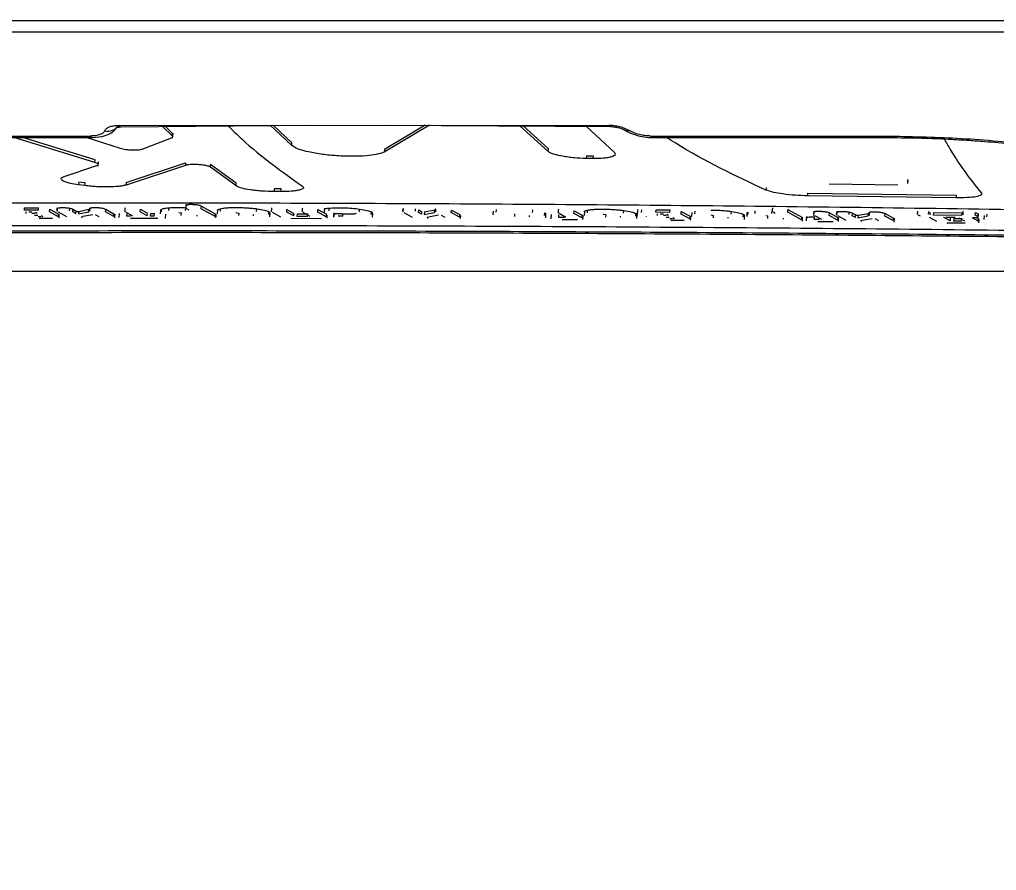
# Model space of a CAD drawing. Header units: millimetres. Extents: x -8045 to 6871, y -5915 to 5473.
# Drawn here: x -3858.7 to -3786.1, y -1812.7 to -1749.5 of the extents above; entities that cross this region are included whole.
import ezdxf

# ---------------------------------------------------------------- set-up
doc = ezdxf.new("R2010")
doc.units = ezdxf.units.MM
for name, color, linetype in [('DIKOM_ОБЪЕКТ', 7, 'Continuous'), ('DIKOM_РАЗМЕР_ЗОНА', 7, 'Continuous'), ('DIKOM_РАЗМЕР_ОБЪЕКТА', 7, 'Continuous')]:
    doc.layers.add(name, color=color, linetype=linetype)
doc.styles.add('style1', font='arial.ttf', dxfattribs={"width": 0.8})
doc.dimstyles.new('1-50', dxfattribs={"dimtxt": 300, "dimasz": 200, "dimexe": 100, "dimexo": 0, "dimgap": 100, "dimtad": 1, "dimtxsty": 'style1', "dimcen": 200, "dimclrd": 7, "dimclre": 7, "dimclrt": 7, "dimadec": 1, "dimazin": 2, "dimtfac": 1, "dimtmove": 0, "dimatfit": 2, "dimfxl": 0, "dimlwd": 25, "dimlwe": 18, "dimarcsym": 0})

# ---------------------------------------------------------------- blocks, each defined once
blk = doc.blocks.new('*D9')
at = {"layer": 'Defpoints', "color": 0, "linetype": 'Continuous', "transparency": 16777216}
for p in [(5663.543, -234.645), (-5019.6, -1388.727), (5663.543, -4701.469)]:
    blk.add_point(p, dxfattribs=at)
at = {"layer": 'DIKOM_РАЗМЕР_ОБЪЕКТА', "color": 7, "linetype": 'Continuous', "lineweight": 18, "transparency": 16777216}
for p, q in [((5663.543, -234.645), (5663.543, -4801.469)), ((-5019.6, -1388.727), (-5019.6, -4801.469))]:
    blk.add_line(p, q, dxfattribs=at)
at = {"layer": 'DIKOM_РАЗМЕР_ОБЪЕКТА', "color": 7, "linetype": 'Continuous', "lineweight": 25, "transparency": 16777216}
blk.add_line((-4819.6, -4701.469), (5463.543, -4701.469), dxfattribs=at)
at = {"layer": 'DIKOM_РАЗМЕР_ОБЪЕКТА', "color": 7, "linetype": 'Continuous', "transparency": 16777216}
for points in [[(-4819.6, -4668.136), (-4819.6, -4734.803), (-5019.6, -4701.469)], [(5463.543, -4668.136), (5463.543, -4734.803), (5663.543, -4701.469)]]:
    blk.add_solid(points, dxfattribs=at)
at = {"layer": 'DIKOM_РАЗМЕР_ОБЪЕКТА', "color": 7, "linetype": 'Continuous', "lineweight": 15, "transparency": 16777216, "insert": (-74.375, -4448.297), "char_height": 300, "attachment_point": 5, "style": 'style1'}
blk.add_mtext('10700', dxfattribs=at)
blk = doc.blocks.new('*D10')
at = {"layer": 'Defpoints', "color": 0, "linetype": 'Continuous', "transparency": 16777216}
for p in [(-1653.813, 3474.95), (-5616.456, -3083.398), (491.015, -3083.398)]:
    blk.add_point(p, dxfattribs=at)
at = {"layer": 'DIKOM_РАЗМЕР_ОБЪЕКТА', "color": 7, "linetype": 'Continuous', "lineweight": 18, "transparency": 16777216}
for p, q in [((-1653.813, 3474.95), (-5716.456, 3474.95)), ((491.015, -3083.398), (-5716.456, -3083.398))]:
    blk.add_line(p, q, dxfattribs=at)
at = {"layer": 'DIKOM_РАЗМЕР_ОБЪЕКТА', "color": 7, "linetype": 'Continuous', "lineweight": 25, "transparency": 16777216}
blk.add_line((-5616.456, 3274.95), (-5616.456, -2883.398), dxfattribs=at)
at = {"layer": 'DIKOM_РАЗМЕР_ОБЪЕКТА', "color": 7, "linetype": 'Continuous', "transparency": 16777216}
for points in [[(-5649.79, 3274.95), (-5583.123, 3274.95), (-5616.456, 3474.95)], [(-5649.79, -2883.398), (-5583.123, -2883.398), (-5616.456, -3083.398)]]:
    blk.add_solid(points, dxfattribs=at)
at = {"layer": 'DIKOM_РАЗМЕР_ОБЪЕКТА', "color": 7, "linetype": 'Continuous', "lineweight": 15, "transparency": 16777216, "insert": (-5869.628, -1326.858), "char_height": 300, "attachment_point": 5, "rotation": 90, "style": 'style1'}
blk.add_mtext('6550', dxfattribs=at)
blk = doc.blocks.new('*D11')
at = {"layer": 'Defpoints', "color": 0, "transparency": 16777216}
for p in [(6870.851, -184.645), (-7019.6, -1388.727), (-7019.6, -5814.648)]:
    blk.add_point(p, dxfattribs=at)
at = {"layer": 'DIKOM_РАЗМЕР_ЗОНА', "color": 7, "lineweight": 18, "transparency": 16777216}
for p, q in [((6870.851, -184.645), (6870.851, -5914.648)), ((-7019.6, -1388.727), (-7019.6, -5914.648))]:
    blk.add_line(p, q, dxfattribs=at)
at = {"layer": 'DIKOM_РАЗМЕР_ЗОНА', "color": 7, "lineweight": 25, "transparency": 16777216}
blk.add_line((6670.851, -5814.648), (-6819.6, -5814.648), dxfattribs=at)
at = {"layer": 'DIKOM_РАЗМЕР_ЗОНА', "color": 7, "transparency": 16777216}
for points in [[(-6819.6, -5781.314), (-6819.6, -5847.981), (-7019.6, -5814.648)], [(6670.851, -5781.314), (6670.851, -5847.981), (6870.851, -5814.648)]]:
    blk.add_solid(points, dxfattribs=at)
at = {"layer": 'DIKOM_РАЗМЕР_ЗОНА', "color": 7, "transparency": 16777216, "insert": (-74.375, -5561.374), "char_height": 300, "attachment_point": 5, "style": 'style1'}
blk.add_mtext('13900', dxfattribs=at)
blk = doc.blocks.new('*D12')
at = {"layer": 'Defpoints', "color": 0, "transparency": 16777216}
for p in [(-2189.606, 5472.652), (-7595.212, -5084.969), (-495.584, -5084.969)]:
    blk.add_point(p, dxfattribs=at)
at = {"layer": 'DIKOM_РАЗМЕР_ЗОНА', "color": 7, "lineweight": 18, "transparency": 16777216}
for p, q in [((-2189.606, 5472.652), (-7695.212, 5472.652)), ((-495.584, -5084.969), (-7695.212, -5084.969))]:
    blk.add_line(p, q, dxfattribs=at)
at = {"layer": 'DIKOM_РАЗМЕР_ЗОНА', "color": 7, "lineweight": 25, "transparency": 16777216}
blk.add_line((-7595.212, 5272.652), (-7595.212, -4884.969), dxfattribs=at)
at = {"layer": 'DIKOM_РАЗМЕР_ЗОНА', "color": 7, "transparency": 16777216}
for points in [[(-7628.545, 5272.652), (-7561.879, 5272.652), (-7595.212, 5472.652)], [(-7628.545, -4884.969), (-7561.879, -4884.969), (-7595.212, -5084.969)]]:
    blk.add_solid(points, dxfattribs=at)
at = {"layer": 'DIKOM_РАЗМЕР_ЗОНА', "color": 7, "transparency": 16777216, "insert": (-7848.384, -1452.593), "char_height": 300, "attachment_point": 5, "rotation": 90, "style": 'style1'}
blk.add_mtext('10550', dxfattribs=at)

msp = doc.modelspace()

# ---------------------------------------------------------------- linework, layer by layer
at = {"layer": 'DIKOM_ОБЪЕКТ', "color": 7, "linetype": 'Continuous', "lineweight": 15}
for p, q in [((-4024.735, -1749.521), (-3747.063, -1749.521)), ((-3851.362, -1757.317), (-3814.907, -1757.29)), ((-3851.153, -1757.426), (-3837.197, -1757.307)), ((-3838.478, -1758.819), (-3840.08, -1757.309)), ((-3838.465, -1758.625), (-3839.861, -1757.309)), ((-3828.243, -1757.3), (-3831.607, -1759.296)), ((-3828.556, -1757.3), (-3831.593, -1759.103)), ((-3831.551, -1757.303), (-3814.695, -1757.4)), ((-3847.358, -1758.103), (-3848.08, -1757.4)), ((-3847.344, -1757.909), (-3847.869, -1757.398)), ((-3847.358, -1758.103), (-3847.344, -1757.909)), ((-3847.321, -1757.972), (-3847.344, -1757.909)), ((-3847.331, -1758.275), (-3847.303, -1757.886)), ((-3819.408, -1759.262), (-3821.512, -1757.361)), ((-3819.394, -1759.069), (-3821.282, -1757.362)), ((-3816.572, -1757.389), (-3814.479, -1759.322)), ((-3874.212, -1758.223), (-3853.289, -1758.223)), ((-3853.11, -1760.07), (-3859.141, -1758.223)), ((-3853.097, -1759.876), (-3858.496, -1758.223)), ((-3853.705, -1758.223), (-3851.242, -1759.02)), ((-3853.295, -1758.223), (-3853.289, -1758.223)), ((-3849.588, -1759.072), (-3847.424, -1758.251)), ((-3838.478, -1758.819), (-3838.465, -1758.625)), ((-3811.816, -1758.109), (-3794.284, -1758.109)), ((-3811.634, -1758.223), (-3811.493, -1758.223)), ((-3811.493, -1758.223), (-3794.447, -1758.223)), ((-3794.447, -1758.223), (-3794.089, -1758.223)), ((-3831.593, -1759.103), (-3831.607, -1759.296)), ((-3819.408, -1759.262), (-3819.394, -1759.069)), ((-3814.479, -1759.322), (-3814.435, -1759.454)), ((-3853.11, -1760.07), (-3853.097, -1759.876)), ((-3852.878, -1760.354), (-3852.854, -1760.021)), ((-3850.776, -1761.555), (-3846.374, -1760.095)), ((-3846.374, -1760.095), (-3846.388, -1760.288)), ((-3844.526, -1760.425), (-3844.512, -1760.231)), ((-3842.601, -1761.622), (-3844.512, -1760.231)), ((-3816.578, -1759.58), (-3816.592, -1759.774)), ((-3816.092, -1759.78), (-3816.592, -1759.774)), ((-3816.578, -1759.58), (-3816.078, -1759.586)), ((-3816.078, -1759.586), (-3816.092, -1759.78)), ((-3855.395, -1761.12), (-3852.968, -1760.292)), ((-3846.388, -1760.288), (-3850.79, -1761.749)), ((-3842.614, -1761.815), (-3844.526, -1760.425)), ((-3854.312, -1761.534), (-3854.326, -1761.728)), ((-3853.845, -1761.596), (-3854.312, -1761.534)), ((-3853.859, -1761.79), (-3853.845, -1761.596)), ((-3850.776, -1761.555), (-3850.79, -1761.749)), ((-3842.614, -1761.815), (-3842.601, -1761.622)), ((-3793.428, -1761.756), (-3798.524, -1761.679)), ((-3792.69, -1761.418), (-3792.704, -1761.612)), ((-3792.694, -1761.639), (-3792.672, -1761.335)), ((-3853.859, -1761.79), (-3854.326, -1761.728)), ((-3839.778, -1762.039), (-3839.792, -1762.233)), ((-3839.291, -1762.235), (-3839.792, -1762.233)), ((-3839.277, -1762.041), (-3839.778, -1762.039)), ((-3839.291, -1762.235), (-3839.277, -1762.041)), ((-3803.214, -1761.927), (-3803.228, -1762.121)), ((-3800.134, -1762.352), (-3800.147, -1762.546)), ((-3800.134, -1762.352), (-3789.088, -1762.506)), ((-3789.101, -1762.7), (-3800.147, -1762.546)), ((-3789.088, -1762.506), (-3789.101, -1762.7)), ((-3858.35, -1763.627), (-3858.336, -1763.433)), ((-3857.31, -1763.625), (-3858.35, -1763.627)), ((-3858.336, -1763.433), (-3857.296, -1763.431)), ((-3858.236, -1763.746), (-3858.245, -1763.864)), ((-3858.029, -1763.741), (-3857.787, -1763.74)), ((-3857.555, -1763.873), (-3857.797, -1763.873)), ((-3857.528, -1763.772), (-3857.408, -1763.841)), ((-3857.31, -1763.625), (-3857.296, -1763.431)), ((-3856.483, -1763.738), (-3856.469, -1763.544)), ((-3855.822, -1764.109), (-3856.483, -1763.738)), ((-3856.469, -1763.544), (-3855.808, -1763.915)), ((-3855.906, -1763.447), (-3855.924, -1763.705)), ((-3855.917, -1763.661), (-3855.903, -1763.467)), ((-3855.846, -1763.749), (-3855.231, -1764.095)), ((-3854.992, -1763.66), (-3854.978, -1763.466)), ((-3854.757, -1763.748), (-3854.743, -1763.554)), ((-3854.517, -1763.885), (-3854.757, -1763.748)), ((-3854.743, -1763.554), (-3854.503, -1763.691)), ((-3854.517, -1763.885), (-3854.503, -1763.691)), ((-3854.316, -1763.703), (-3854.33, -1763.897)), ((-3854.33, -1763.897), (-3853.567, -1763.747)), ((-3854.316, -1763.703), (-3853.553, -1763.552)), ((-3853.567, -1763.747), (-3853.553, -1763.552)), ((-3853.49, -1763.462), (-3853.506, -1763.686)), ((-3853.497, -1763.658), (-3853.484, -1763.464)), ((-3853.497, -1763.658), (-3853.493, -1763.698)), ((-3853.479, -1763.504), (-3853.484, -1763.464)), ((-3852.322, -1763.746), (-3852.308, -1763.551)), ((-3851.708, -1764.091), (-3852.322, -1763.746)), ((-3852.308, -1763.551), (-3851.694, -1763.897)), ((-3851.304, -1763.853), (-3851.327, -1764.163)), ((-3850.832, -1763.745), (-3850.314, -1764.037)), ((-3850.732, -1764.068), (-3850.719, -1763.873)), ((-3849.744, -1763.744), (-3849.73, -1763.55)), ((-3849.226, -1764.036), (-3849.744, -1763.744)), ((-3849.73, -1763.55), (-3849.212, -1763.842)), ((-3849.226, -1764.036), (-3849.212, -1763.842)), ((-3848.967, -1764.067), (-3848.954, -1763.873)), ((-3848.954, -1763.873), (-3848.684, -1763.873)), ((-3848.698, -1764.067), (-3848.684, -1763.873)), ((-3848.236, -1763.63), (-3848.253, -1763.879)), ((-3848.221, -1763.631), (-3848.175, -1763.558)), ((-3848.175, -1763.558), (-3848.189, -1763.752)), ((-3847.626, -1763.631), (-3847.612, -1763.437)), ((-3846.862, -1763.781), (-3846.677, -1763.82)), ((-3846.691, -1764.014), (-3846.677, -1763.82)), ((-3846.373, -1763.629), (-3846.359, -1763.435)), ((-3846.292, -1763.504), (-3846.128, -1763.6)), ((-3845.2, -1763.507), (-3845.186, -1763.313)), ((-3844.174, -1764.092), (-3845.2, -1763.507)), ((-3845.186, -1763.313), (-3844.16, -1763.898)), ((-3844.007, -1763.622), (-3844.027, -1763.9)), ((-3843.796, -1763.507), (-3843.81, -1763.702)), ((-3842.631, -1763.785), (-3842.421, -1763.83)), ((-3842.421, -1763.83), (-3842.435, -1764.024)), ((-3841.086, -1763.707), (-3841.072, -1763.513)), ((-3840.188, -1763.927), (-3840.174, -1763.732)), ((-3840.174, -1763.732), (-3840.1, -1763.839)), ((-3840.106, -1764.117), (-3840.086, -1763.843)), ((-3839.935, -1763.754), (-3839.307, -1764.106)), ((-3838.847, -1763.756), (-3838.834, -1763.561)), ((-3838.329, -1764.047), (-3838.847, -1763.756)), ((-3838.834, -1763.561), (-3838.316, -1763.853)), ((-3838.329, -1764.047), (-3838.316, -1763.853)), ((-3837.644, -1763.758), (-3837.126, -1764.05)), ((-3836.542, -1763.762), (-3836.528, -1763.567)), ((-3835.914, -1764.114), (-3836.542, -1763.762)), ((-3836.528, -1763.567), (-3835.9, -1763.919)), ((-3836.038, -1763.475), (-3836.06, -1763.774)), ((-3835.717, -1763.462), (-3835.731, -1763.657)), ((-3835.361, -1763.826), (-3835.383, -1764.13)), ((-3834.671, -1764.073), (-3834.657, -1763.879)), ((-3833.445, -1763.728), (-3833.431, -1763.533)), ((-3832.569, -1763.947), (-3832.555, -1763.752)), ((-3832.482, -1764.142), (-3832.463, -1763.865)), ((-3830.202, -1763.48), (-3830.221, -1763.739)), ((-3830.214, -1763.696), (-3830.2, -1763.501)), ((-3830.142, -1763.783), (-3829.527, -1764.127)), ((-3829.289, -1763.7), (-3829.275, -1763.506)), ((-3829.054, -1763.788), (-3829.04, -1763.594)), ((-3828.814, -1763.924), (-3829.054, -1763.788)), ((-3829.04, -1763.594), (-3828.8, -1763.73)), ((-3828.814, -1763.924), (-3828.8, -1763.73)), ((-3828.613, -1763.743), (-3828.627, -1763.937)), ((-3828.627, -1763.937), (-3827.864, -1763.793)), ((-3828.613, -1763.743), (-3827.85, -1763.599)), ((-3827.864, -1763.793), (-3827.85, -1763.599)), ((-3827.788, -1763.51), (-3827.804, -1763.735)), ((-3827.795, -1763.707), (-3827.781, -1763.512)), ((-3827.795, -1763.707), (-3827.791, -1763.746)), ((-3827.777, -1763.552), (-3827.781, -1763.512)), ((-3826.62, -1763.799), (-3826.606, -1763.605)), ((-3826.005, -1764.142), (-3826.62, -1763.799)), ((-3826.606, -1763.605), (-3825.991, -1763.948)), ((-3823.504, -1763.688), (-3823.524, -1763.97)), ((-3823.293, -1763.577), (-3823.307, -1763.771)), ((-3820.583, -1763.788), (-3820.57, -1763.594)), ((-3819.686, -1764.008), (-3819.672, -1763.814)), ((-3819.672, -1763.814), (-3819.597, -1763.919)), ((-3818.612, -1763.844), (-3818.094, -1764.133)), ((-3817.511, -1763.852), (-3817.497, -1763.658)), ((-3816.896, -1764.193), (-3817.511, -1763.852)), ((-3817.497, -1763.658), (-3816.882, -1763.998)), ((-3816.728, -1763.73), (-3816.748, -1764.013)), ((-3816.517, -1763.62), (-3816.531, -1763.814)), ((-3813.808, -1763.835), (-3813.794, -1763.641)), ((-3812.91, -1764.054), (-3812.896, -1763.86)), ((-3812.896, -1763.86), (-3812.821, -1763.965)), ((-3812.768, -1763.57), (-3812.795, -1763.955)), ((-3812.481, -1763.796), (-3812.467, -1763.601)), ((-3811.406, -1763.774), (-3811.392, -1763.58)), ((-3810.367, -1763.783), (-3811.406, -1763.774)), ((-3811.392, -1763.58), (-3810.353, -1763.589)), ((-3810.367, -1763.783), (-3810.353, -1763.589)), ((-3809.54, -1763.901), (-3809.526, -1763.706)), ((-3809.526, -1763.706), (-3808.864, -1764.07)), ((-3808.735, -1763.791), (-3808.756, -1764.075)), ((-3808.525, -1763.682), (-3808.539, -1763.877)), ((-3805.816, -1763.902), (-3805.802, -1763.708)), ((-3804.643, -1763.838), (-3804.661, -1764.091)), ((-3804.628, -1763.839), (-3804.583, -1763.769)), ((-3804.583, -1763.769), (-3804.597, -1763.963)), ((-3804.034, -1763.853), (-3804.02, -1763.659)), ((-3802.782, -1763.863), (-3802.768, -1763.668)), ((-3802.702, -1763.744), (-3802.537, -1763.837)), ((-3801.611, -1763.757), (-3801.597, -1763.563)), ((-3800.583, -1764.325), (-3801.611, -1763.757)), ((-3801.597, -1763.563), (-3800.569, -1764.13)), ((-3798.519, -1764.017), (-3798.506, -1763.823)), ((-3798.506, -1763.823), (-3797.89, -1764.157)), ((-3797.965, -1763.721), (-3797.983, -1763.983)), ((-3797.976, -1763.939), (-3797.962, -1763.745)), ((-3797.052, -1763.95), (-3797.038, -1763.755)), ((-3796.817, -1764.036), (-3796.803, -1763.841)), ((-3796.803, -1763.841), (-3796.562, -1763.973)), ((-3796.376, -1763.987), (-3795.614, -1763.854)), ((-3795.628, -1764.049), (-3795.614, -1763.854)), ((-3795.551, -1763.768), (-3795.567, -1763.995)), ((-3795.559, -1763.966), (-3795.545, -1763.772)), ((-3795.54, -1763.809), (-3795.545, -1763.772)), ((-3794.384, -1764.063), (-3794.37, -1763.868)), ((-3794.37, -1763.868), (-3793.755, -1764.2)), ((-3791.966, -1763.696), (-3791.982, -1763.917)), ((-3791.149, -1763.906), (-3791.134, -1763.711)), ((-3791.033, -1763.96), (-3791.019, -1763.765)), ((-3790.776, -1763.993), (-3790.762, -1763.798)), ((-3790.762, -1763.798), (-3788.649, -1763.825)), ((-3788.663, -1764.019), (-3788.649, -1763.825)), ((-3788.586, -1763.701), (-3788.604, -1763.955)), ((-3787.675, -1763.981), (-3787.661, -1763.786)), ((-3787.661, -1763.786), (-3787.466, -1763.894)), ((-3857.6, -1763.983), (-3857.358, -1763.983)), ((-3857.126, -1764.112), (-3857.327, -1764.112)), ((-3857.247, -1764.219), (-3856.254, -1764.218)), ((-3857.1, -1764.014), (-3856.979, -1764.08)), ((-3855.822, -1764.109), (-3855.808, -1763.915)), ((-3855.808, -1763.915), (-3855.761, -1763.962)), ((-3854.085, -1764.121), (-3854.082, -1764.092)), ((-3854.067, -1764.176), (-3854.085, -1764.121)), ((-3854.067, -1764.176), (-3854.06, -1764.084)), ((-3854.058, -1764.185), (-3854.05, -1764.081)), ((-3854.016, -1764.071), (-3853.275, -1763.928)), ((-3853.085, -1763.939), (-3852.809, -1764.092)), ((-3851.708, -1764.091), (-3851.694, -1763.897)), ((-3851.639, -1764.195), (-3851.622, -1763.968)), ((-3850.46, -1764.068), (-3850.732, -1764.068)), ((-3850.474, -1764.212), (-3848.435, -1764.211)), ((-3848.698, -1764.067), (-3848.967, -1764.067)), ((-3847.86, -1764.232), (-3847.838, -1763.922)), ((-3845.514, -1764.056), (-3845.509, -1763.987)), ((-3844.174, -1764.092), (-3844.16, -1763.898)), ((-3844.16, -1763.898), (-3844.108, -1763.955)), ((-3841.32, -1764.026), (-3841.314, -1763.94)), ((-3838.551, -1764.221), (-3836.26, -1764.226)), ((-3838.071, -1764.079), (-3838.057, -1763.884)), ((-3837.272, -1764.08), (-3838.071, -1764.079)), ((-3838.057, -1763.884), (-3837.258, -1763.886)), ((-3835.914, -1764.114), (-3835.9, -1763.919)), ((-3835.852, -1764.211), (-3835.836, -1763.987)), ((-3835.323, -1764.079), (-3835.31, -1763.885)), ((-3834.671, -1764.073), (-3835.033, -1764.059)), ((-3828.381, -1764.16), (-3828.379, -1764.131)), ((-3828.363, -1764.214), (-3828.381, -1764.16)), ((-3828.363, -1764.214), (-3828.357, -1764.123)), ((-3828.355, -1764.223), (-3828.348, -1764.12)), ((-3828.313, -1764.11), (-3827.573, -1763.973)), ((-3827.382, -1763.985), (-3827.106, -1764.138)), ((-3826.005, -1764.142), (-3825.991, -1763.948)), ((-3825.937, -1764.246), (-3825.92, -1764.018)), ((-3821.918, -1763.9), (-3821.932, -1764.094)), ((-3820.817, -1764.101), (-3820.811, -1764.016)), ((-3819.603, -1764.198), (-3819.583, -1763.923)), ((-3819.201, -1763.942), (-3819.223, -1764.255)), ((-3818.633, -1764.16), (-3818.619, -1763.965)), ((-3818.24, -1764.162), (-3818.633, -1764.16)), ((-3818.37, -1764.302), (-3817.228, -1764.309)), ((-3816.896, -1764.193), (-3816.882, -1763.998)), ((-3815.335, -1763.901), (-3815.142, -1763.942)), ((-3815.142, -1763.942), (-3815.156, -1764.137)), ((-3814.041, -1764.144), (-3814.035, -1764.061)), ((-3812.828, -1764.244), (-3812.808, -1763.968)), ((-3812.114, -1764.092), (-3812.112, -1764.062)), ((-3811.3, -1764.005), (-3811.292, -1763.891)), ((-3811.085, -1763.888), (-3810.843, -1763.89)), ((-3810.611, -1764.02), (-3810.852, -1764.018)), ((-3810.656, -1764.126), (-3810.414, -1764.128)), ((-3810.585, -1763.923), (-3810.464, -1763.99)), ((-3810.182, -1764.254), (-3810.382, -1764.252)), ((-3810.302, -1764.357), (-3809.311, -1764.364)), ((-3810.156, -1764.16), (-3810.035, -1764.225)), ((-3808.878, -1764.264), (-3809.54, -1763.901)), ((-3808.878, -1764.264), (-3808.864, -1764.07)), ((-3807.335, -1763.964), (-3807.149, -1764.004)), ((-3807.149, -1764.004), (-3807.163, -1764.198)), ((-3806.049, -1764.208), (-3806.043, -1764.125)), ((-3804.918, -1764.121), (-3804.904, -1763.926)), ((-3804.904, -1763.926), (-3804.829, -1764.03)), ((-3804.836, -1764.311), (-3804.816, -1764.033)), ((-3803.237, -1764.002), (-3803.085, -1764.034)), ((-3803.099, -1764.228), (-3803.085, -1764.034)), ((-3801.923, -1764.284), (-3801.918, -1764.213)), ((-3800.583, -1764.325), (-3800.569, -1764.13)), ((-3800.569, -1764.13), (-3800.517, -1764.185)), ((-3800.208, -1764.089), (-3800.231, -1764.407)), ((-3799.64, -1764.312), (-3799.626, -1764.118)), ((-3799.248, -1764.316), (-3799.64, -1764.312)), ((-3799.62, -1764.005), (-3799.102, -1764.288)), ((-3799.377, -1764.451), (-3798.236, -1764.462)), ((-3797.904, -1764.351), (-3798.519, -1764.017)), ((-3797.904, -1764.024), (-3797.289, -1764.357)), ((-3797.904, -1764.351), (-3797.89, -1764.157)), ((-3796.576, -1764.168), (-3796.817, -1764.036)), ((-3796.576, -1764.168), (-3796.562, -1763.973)), ((-3796.376, -1763.987), (-3796.389, -1764.181)), ((-3796.389, -1764.181), (-3795.628, -1764.049)), ((-3796.143, -1764.396), (-3796.141, -1764.368)), ((-3796.125, -1764.448), (-3796.143, -1764.396)), ((-3796.125, -1764.448), (-3796.119, -1764.36)), ((-3796.117, -1764.459), (-3796.11, -1764.358)), ((-3796.075, -1764.349), (-3795.336, -1764.223)), ((-3795.559, -1763.966), (-3795.554, -1764.004)), ((-3795.145, -1764.235), (-3794.869, -1764.383)), ((-3793.768, -1764.395), (-3794.384, -1764.063)), ((-3793.768, -1764.395), (-3793.755, -1764.2)), ((-3793.7, -1764.499), (-3793.683, -1764.267)), ((-3791.953, -1763.927), (-3791.762, -1764.033)), ((-3791.103, -1764.138), (-3790.542, -1764.438)), ((-3788.663, -1764.019), (-3790.776, -1763.993)), ((-3790.01, -1764.139), (-3790.011, -1764.154)), ((-3789.548, -1764.402), (-3790.011, -1764.154)), ((-3789.864, -1764.126), (-3789.162, -1764.135)), ((-3789.787, -1764.552), (-3788.414, -1764.568)), ((-3789.534, -1764.207), (-3789.548, -1764.402)), ((-3789.275, -1764.239), (-3789.289, -1764.434)), ((-3788.666, -1764.441), (-3789.289, -1764.434)), ((-3789.275, -1764.239), (-3788.652, -1764.247)), ((-3788.896, -1764.174), (-3788.864, -1764.204)), ((-3788.864, -1764.204), (-3788.482, -1764.407)), ((-3787.889, -1764.178), (-3787.891, -1764.201)), ((-3787.852, -1764.216), (-3787.848, -1764.161)), ((-3787.466, -1764.422), (-3787.852, -1764.216)), ((-3787.804, -1764.156), (-3787.527, -1764.15)), ((-3787.48, -1764.088), (-3787.675, -1763.981)), ((-3787.63, -1764.133), (-3787.452, -1764.227)), ((-3787.48, -1764.088), (-3787.466, -1763.894)), ((-3787.466, -1763.894), (-3787.433, -1763.933)), ((-3787.466, -1764.422), (-3787.452, -1764.227)), ((-3787.452, -1764.227), (-3787.393, -1764.296)), ((-3787.444, -1764.16), (-3787.428, -1763.933)), ((-3787.404, -1764.554), (-3787.385, -1764.298)), ((-3787.019, -1764.021), (-3787.04, -1764.311)), ((-3786.809, -1763.917), (-3786.823, -1764.112)), ((-3986.736, -1768.157), (-3748.508, -1768.157))]:
    msp.add_line(p, q, dxfattribs=at)
at = {"layer": 'DIKOM_ОБЪЕКТ', "color": 7, "linetype": 'Continuous', "lineweight": 15, "flags": 128}
msp.add_lwpolyline([(-3851.362, -1757.317), (-3851.299, -1757.39), (-3851.233, -1757.428), (-3851.165, -1757.43), (-3851.153, -1757.426)], dxfattribs=at)
at = {"layer": 'DIKOM_ОБЪЕКТ', "color": 7, "linetype": 'Continuous', "lineweight": 15}
for centre, radius, start, end in [((-3852.146, -1756.794), 0.948, 255.95351, 326.153), ((-3814.714, -1757.192), 0.216, 206.95324, 261.56355), ((-3813.518, -1757.308), 0.414, 241.02189, 289.08773), ((-3853.262, -1758.035), 0.191, 202.69927, 259.91104), ((-3811.616, -1757.993), 0.231, 210.14366, 265.56251), ((-3794.07, -1757.968), 0.256, 213.25064, 264.03187)]:
    msp.add_arc(centre, radius, start, end, dxfattribs=at)
for points, knots in [([(-3853.796, -1387.159), (-3853.782, -1390.695), (-3853.762, -1395.823), (-3853.624, -1403.585), (-3853.451, -1410.553), (-3853.16, -1418.865), (-3852.763, -1427.6), (-3852.245, -1436.748), (-3851.6, -1446.179), (-3850.824, -1455.817), (-3849.914, -1465.604), (-3848.869, -1475.494), (-3847.686, -1485.452), (-3846.365, -1495.449), (-3844.906, -1505.461), (-3843.307, -1515.467), (-3841.57, -1525.45), (-3839.695, -1535.392), (-3837.683, -1545.28), (-3835.535, -1555.101), (-3833.251, -1564.843), (-3830.834, -1574.493), (-3828.284, -1584.043), (-3825.603, -1593.482), (-3822.794, -1602.801), (-3819.857, -1611.99), (-3816.795, -1621.042), (-3813.609, -1629.948), (-3810.303, -1638.701), (-3806.878, -1647.293), (-3803.336, -1655.717), (-3799.681, -1663.966), (-3795.914, -1672.034), (-3792.038, -1679.915), (-3788.056, -1687.602), (-3783.971, -1695.09), (-3779.784, -1702.373), (-3775.499, -1709.446), (-3771.119, -1716.303), (-3766.647, -1722.941), (-3762.084, -1729.353), (-3757.435, -1735.537), (-3752.702, -1741.487), (-3747.888, -1747.199), (-3742.995, -1752.67), (-3738.026, -1757.895), (-3732.985, -1762.872), (-3727.873, -1767.596), (-3722.693, -1772.064), (-3717.448, -1776.274), (-3712.141, -1780.221), (-3706.773, -1783.903), (-3701.347, -1787.319), (-3695.865, -1790.455), (-3690.616, -1793.198), (-3687.177, -1794.756), (-3685.598, -1795.471)], [0, 0, 0, 0, 0.01882, 0.027291, 0.041338, 0.055945, 0.071629, 0.088007, 0.104925, 0.122259, 0.139921, 0.157847, 0.175988, 0.194305, 0.212771, 0.23136, 0.250054, 0.268838, 0.287699, 0.306627, 0.325612, 0.344647, 0.363726, 0.382843, 0.401993, 0.421172, 0.440377, 0.459604, 0.47885, 0.498114, 0.517393, 0.536685, 0.555989, 0.575303, 0.594626, 0.613958, 0.633298, 0.652645, 0.671999, 0.69136, 0.710728, 0.730104, 0.749487, 0.76888, 0.788283, 0.807697, 0.827124, 0.846566, 0.866026, 0.885506, 0.905009, 0.924539, 0.9441, 0.963695, 0.98333, 1, 1, 1, 1]), ([(-3746.427, -1750.388), (-3753.928, -1750.388), (-3768.93, -1750.388), (-3792.146, -1750.388), (-3815.826, -1750.388), (-3839.977, -1750.388), (-3864.536, -1750.388), (-3889.457, -1750.388), (-3914.69, -1750.388), (-3940.184, -1750.388), (-3965.887, -1750.388), (-3991.751, -1750.388), (-4011.391, -1750.388), (-4022.402, -1750.388), (-4024.74, -1750.388)], [0, 0, 0, 0, 0.088735, 0.177469, 0.266203, 0.354938, 0.443672, 0.532407, 0.621141, 0.709876, 0.79861, 0.887344, 0.976079, 1, 1, 1, 1]), ([(-3852.376, -1757.713), (-3852.344, -1757.658), (-3852.278, -1757.546), (-3852.046, -1757.422), (-3851.74, -1757.338), (-3851.488, -1757.324), (-3851.362, -1757.317)], [0, 0, 0, 0, 0.250177, 0.500292, 0.750346, 1, 1, 1, 1]), ([(-3814.907, -1757.29), (-3814.773, -1757.297), (-3814.506, -1757.311), (-3814.09, -1757.4), (-3813.698, -1757.529), (-3813.488, -1757.643), (-3813.383, -1757.7)], [0, 0, 0, 0, 0.250599, 0.500699, 0.750568, 1, 1, 1, 1]), ([(-3852.376, -1757.713), (-3852.41, -1757.771), (-3852.478, -1757.885), (-3852.722, -1758.01), (-3853.044, -1758.093), (-3853.307, -1758.104), (-3853.438, -1758.109)], [0, 0, 0, 0, 0.250402, 0.500487, 0.750381, 1, 1, 1, 1]), ([(-3853.295, -1758.223), (-3852.969, -1758.199), (-3852.432, -1758.16), (-3851.758, -1757.824), (-3851.518, -1757.524), (-3851.39, -1757.363)], [0, 0, 0, 0, 0.419457, 0.689692, 1, 1, 1, 1]), ([(-3851.42, -1757.434), (-3851.42, -1757.435), (-3851.422, -1757.444), (-3851.392, -1757.443), (-3851.323, -1757.439), (-3851.244, -1757.435), (-3851.202, -1757.433)], [0, 0, 0, 0, 0.064672, 0.346708, 0.656645, 1, 1, 1, 1]), ([(-3843.206, -1757.358), (-3842.868, -1757.686), (-3841.044, -1759.458), (-3839.192, -1760.765), (-3837.682, -1761.831)], [0, 0, 0, 0, 0.185031, 1, 1, 1, 1]), ([(-3814.747, -1757.406), (-3814.634, -1757.413), (-3814.422, -1757.426), (-3814.113, -1757.499), (-3813.872, -1757.586), (-3813.768, -1757.643), (-3813.721, -1757.67)], [0, 0, 0, 0, 0.301777, 0.569713, 0.80234, 1, 1, 1, 1]), ([(-3813.721, -1757.67), (-3813.597, -1757.738), (-3813.333, -1757.884), (-3812.841, -1758.058), (-3812.253, -1758.194), (-3811.853, -1758.213), (-3811.642, -1758.223)], [0, 0, 0, 0, 0.208656, 0.444262, 0.707105, 1, 1, 1, 1]), ([(-3811.816, -1758.109), (-3811.952, -1758.103), (-3812.225, -1758.092), (-3812.654, -1758.005), (-3813.059, -1757.875), (-3813.275, -1757.758), (-3813.383, -1757.7)], [0, 0, 0, 0, 0.250747, 0.500764, 0.750422, 1, 1, 1, 1]), ([(-3918.578, -1758.109), (-3911.253, -1758.109), (-3896.601, -1758.109), (-3874.867, -1758.109), (-3860.581, -1758.109), (-3853.438, -1758.109)], [0, 0, 0, 0, 0.333335, 0.666666, 1, 1, 1, 1]), ([(-3847.424, -1758.251), (-3847.381, -1758.229), (-3847.296, -1758.186), (-3847.337, -1758.13), (-3847.358, -1758.103)], [0, 0, 0, 0, 0.500031, 1, 1, 1, 1]), ([(-3803.228, -1762.121), (-3805.47, -1761.079), (-3807.934, -1759.935), (-3810.374, -1758.364), (-3810.593, -1758.223)], [0, 0, 0, 0, 0.910197, 1, 1, 1, 1]), ([(-3794.284, -1758.109), (-3792.546, -1758.14), (-3789.068, -1758.203), (-3783.626, -1758.676), (-3779.936, -1759.228), (-3778.091, -1759.504)], [0, 0, 0, 0, 0.333222, 0.666738, 1, 1, 1, 1]), ([(-3794.098, -1758.223), (-3793.283, -1758.23), (-3791.815, -1758.241), (-3789.81, -1758.324), (-3788.255, -1758.415), (-3786.689, -1758.528), (-3784.649, -1758.711), (-3781.673, -1759.043), (-3779.362, -1759.4), (-3778.05, -1759.602)], [0, 0, 0, 0, 0.158895, 0.286124, 0.38227, 0.452513, 0.579344, 0.761382, 1, 1, 1, 1]), ([(-3789.984, -1758.324), (-3789.833, -1758.591), (-3788.927, -1760.191), (-3787.995, -1761.37), (-3787.218, -1762.352)], [0, 0, 0, 0, 0.167076, 1, 1, 1, 1]), ([(-3851.242, -1759.02), (-3851.178, -1759.037), (-3851.053, -1759.071), (-3850.819, -1759.108), (-3850.585, -1759.132), (-3850.353, -1759.144), (-3850.126, -1759.146), (-3849.911, -1759.135), (-3849.718, -1759.111), (-3849.632, -1759.085), (-3849.588, -1759.072)], [0, 0, 0, 0, 0.137406, 0.266549, 0.387281, 0.499718, 0.617096, 0.739622, 0.867245, 1, 1, 1, 1]), ([(-3831.607, -1759.296), (-3831.779, -1759.363), (-3832.095, -1759.486), (-3832.958, -1759.591), (-3833.97, -1759.628), (-3835.104, -1759.588), (-3836.242, -1759.477), (-3837.178, -1759.313), (-3838.02, -1759.092), (-3838.304, -1758.923), (-3838.478, -1758.819)], [0, 0, 0, 0, 0.135487, 0.249645, 0.375726, 0.499805, 0.618674, 0.749979, 0.84576, 1, 1, 1, 1]), ([(-3816.592, -1759.774), (-3816.885, -1759.764), (-3817.33, -1759.749), (-3817.92, -1759.682), (-3818.441, -1759.602), (-3818.892, -1759.497), (-3819.239, -1759.373), (-3819.35, -1759.3), (-3819.408, -1759.262)], [0, 0, 0, 0, 0.244208, 0.370846, 0.500191, 0.718009, 0.851077, 1, 1, 1, 1]), ([(-3814.417, -1759.507), (-3814.488, -1759.561), (-3814.598, -1759.645), (-3814.972, -1759.72), (-3815.413, -1759.773), (-3815.825, -1759.777), (-3816.092, -1759.78)], [0, 0, 0, 0, 0.332528, 0.514085, 0.686065, 1, 1, 1, 1]), ([(-3852.968, -1760.292), (-3852.937, -1760.278), (-3852.865, -1760.247), (-3852.86, -1760.184), (-3852.949, -1760.121), (-3853.065, -1760.084), (-3853.11, -1760.07)], [0, 0, 0, 0, 0.218374, 0.499835, 0.806618, 1, 1, 1, 1]), ([(-3845.752, -1760.22), (-3845.816, -1760.221), (-3845.947, -1760.222), (-3846.123, -1760.235), (-3846.279, -1760.257), (-3846.352, -1760.277), (-3846.388, -1760.288)], [0, 0, 0, 0, 0.237931, 0.484004, 0.737822, 1, 1, 1, 1]), ([(-3844.526, -1760.425), (-3844.552, -1760.409), (-3844.6, -1760.38), (-3844.751, -1760.329), (-3844.947, -1760.287), (-3845.174, -1760.254), (-3845.431, -1760.228), (-3845.624, -1760.223), (-3845.752, -1760.22)], [0, 0, 0, 0, 0.148316, 0.281219, 0.499939, 0.629043, 0.755729, 1, 1, 1, 1]), ([(-3855.611, -1761.287), (-3855.613, -1761.273), (-3855.62, -1761.211), (-3855.493, -1761.159), (-3855.395, -1761.12)], [0, 0, 0, 0, 0.23191, 1, 1, 1, 1]), ([(-3854.326, -1761.728), (-3854.54, -1761.695), (-3854.896, -1761.641), (-3855.274, -1761.537), (-3855.522, -1761.438), (-3855.583, -1761.367), (-3855.614, -1761.333)], [0, 0, 0, 0, 0.316056, 0.524773, 0.766765, 1, 1, 1, 1]), ([(-3850.79, -1761.749), (-3850.868, -1761.77), (-3851.021, -1761.811), (-3851.442, -1761.867), (-3852.088, -1761.902), (-3852.829, -1761.885), (-3853.427, -1761.842), (-3853.713, -1761.807), (-3853.859, -1761.79)], [0, 0, 0, 0, 0.133029, 0.260906, 0.500261, 0.742612, 0.869537, 1, 1, 1, 1]), ([(-3839.792, -1762.233), (-3840.082, -1762.227), (-3840.525, -1762.218), (-3841.118, -1762.165), (-3841.675, -1762.095), (-3842.278, -1761.979), (-3842.502, -1761.87), (-3842.614, -1761.815)], [0, 0, 0, 0, 0.242042, 0.369525, 0.500968, 0.75056, 1, 1, 1, 1]), ([(-3837.682, -1761.831), (-3837.641, -1761.87), (-3837.588, -1761.92), (-3837.605, -1761.969), (-3837.614, -1761.983), (-3837.653, -1762.036), (-3837.804, -1762.108), (-3838.162, -1762.174), (-3838.602, -1762.224), (-3839.019, -1762.23), (-3839.291, -1762.235)], [0, 0, 0, 0, 0.178751, 0.227996, 0.242512, 0.250301, 0.499613, 0.631895, 0.759556, 1, 1, 1, 1]), ([(-3800.147, -1762.546), (-3800.451, -1762.537), (-3801.071, -1762.519), (-3801.958, -1762.424), (-3802.751, -1762.291), (-3803.058, -1762.181), (-3803.228, -1762.121)], [0, 0, 0, 0, 0.245171, 0.500104, 0.724543, 1, 1, 1, 1]), ([(-3787.218, -1762.352), (-3787.203, -1762.39), (-3787.184, -1762.439), (-3787.234, -1762.485), (-3787.25, -1762.496), (-3787.255, -1762.499), (-3787.256, -1762.5), (-3787.314, -1762.545), (-3787.584, -1762.625), (-3788.234, -1762.698), (-3788.82, -1762.699), (-3789.101, -1762.7)], [0, 0, 0, 0, 0.184508, 0.2325, 0.245372, 0.249018, 0.250151, 0.250816, 0.500529, 0.760129, 1, 1, 1, 1]), ([(-3925.382, -1763.704), (-3916.874, -1763.577), (-3899.997, -1763.325), (-3874.728, -1763.115), (-3849.577, -1763.042), (-3824.436, -1763.123), (-3799.198, -1763.34), (-3782.356, -1763.596), (-3773.864, -1763.726)], [0, 0, 0, 0, 0.168286, 0.333816, 0.5, 0.666153, 0.831669, 1, 1, 1, 1]), ([(-3855.903, -1763.467), (-3855.891, -1763.46), (-3855.868, -1763.448), (-3855.781, -1763.435), (-3855.659, -1763.427), (-3855.511, -1763.425), (-3855.357, -1763.427), (-3855.209, -1763.434), (-3855.077, -1763.447), (-3855.012, -1763.459), (-3854.978, -1763.466)], [0, 0, 0, 0, 0.120311, 0.236129, 0.359563, 0.500266, 0.640623, 0.763714, 0.879515, 1, 1, 1, 1]), ([(-3854.978, -1763.466), (-3854.934, -1763.477), (-3854.827, -1763.506), (-3854.774, -1763.536), (-3854.743, -1763.554)], [0, 0, 0, 0, 0.412381, 1, 1, 1, 1]), ([(-3854.503, -1763.691), (-3854.499, -1763.692), (-3854.49, -1763.696), (-3854.467, -1763.7), (-3854.444, -1763.703), (-3854.418, -1763.705), (-3854.391, -1763.706), (-3854.362, -1763.706), (-3854.336, -1763.705), (-3854.323, -1763.703), (-3854.316, -1763.703)], [0, 0, 0, 0, 0.154185, 0.289314, 0.404712, 0.500369, 0.623454, 0.746976, 0.8727, 1, 1, 1, 1]), ([(-3853.484, -1763.464), (-3853.475, -1763.459), (-3853.458, -1763.449), (-3853.401, -1763.438), (-3853.324, -1763.429), (-3853.22, -1763.424), (-3853.139, -1763.423), (-3853.094, -1763.423)], [0, 0, 0, 0, 0.191093, 0.37342, 0.557822, 0.755377, 1, 1, 1, 1]), ([(-3853.094, -1763.423), (-3853.069, -1763.423), (-3853.008, -1763.423), (-3852.909, -1763.426), (-3852.78, -1763.434), (-3852.635, -1763.45), (-3852.433, -1763.49), (-3852.361, -1763.525), (-3852.308, -1763.551)], [0, 0, 0, 0, 0.065975, 0.162558, 0.253191, 0.402204, 0.567067, 1, 1, 1, 1]), ([(-3850.879, -1763.442), (-3850.882, -1763.485), (-3850.889, -1763.58), (-3850.896, -1763.675), (-3850.9, -1763.728)], [0, 0, 0, 0, 0.452673, 1, 1, 1, 1]), ([(-3848.175, -1763.558), (-3848.12, -1763.532), (-3848.01, -1763.482), (-3847.743, -1763.452), (-3847.612, -1763.437)], [0, 0, 0, 0, 0.506329, 1, 1, 1, 1]), ([(-3847.612, -1763.437), (-3847.523, -1763.43), (-3847.346, -1763.416), (-3847.125, -1763.412), (-3847.008, -1763.412), (-3846.999, -1763.412)], [0, 0, 0, 0, 0.482969, 0.957836, 1, 1, 1, 1]), ([(-3846.999, -1763.412), (-3846.895, -1763.413), (-3846.684, -1763.415), (-3846.469, -1763.428), (-3846.359, -1763.435)], [0, 0, 0, 0, 0.487046, 1, 1, 1, 1]), ([(-3846.339, -1763.199), (-3846.342, -1763.242), (-3846.348, -1763.336), (-3846.355, -1763.43), (-3846.359, -1763.481)], [0, 0, 0, 0, 0.452398, 1, 1, 1, 1]), ([(-3846.278, -1763.31), (-3846.306, -1763.291), (-3846.355, -1763.257), (-3846.334, -1763.218), (-3846.259, -1763.197), (-3846.179, -1763.187), (-3846.08, -1763.181), (-3846.005, -1763.181), (-3845.97, -1763.181)], [0, 0, 0, 0, 0.329347, 0.580276, 0.687525, 0.791091, 0.898896, 1, 1, 1, 1]), ([(-3845.97, -1763.181), (-3845.963, -1763.181), (-3845.914, -1763.181), (-3845.823, -1763.182), (-3845.698, -1763.189), (-3845.584, -1763.2), (-3845.44, -1763.221), (-3845.288, -1763.26), (-3845.223, -1763.294), (-3845.186, -1763.313)], [0, 0, 0, 0, 0.017011, 0.131343, 0.236188, 0.337608, 0.442518, 0.685397, 1, 1, 1, 1]), ([(-3843.991, -1763.622), (-3843.996, -1763.617), (-3844.033, -1763.574), (-3843.907, -1763.539), (-3843.796, -1763.507)], [0, 0, 0, 0, 0.117035, 1, 1, 1, 1]), ([(-3843.796, -1763.507), (-3843.73, -1763.493), (-3843.599, -1763.466), (-3843.317, -1763.437), (-3842.98, -1763.42), (-3842.725, -1763.418), (-3842.594, -1763.418)], [0, 0, 0, 0, 0.249344, 0.491473, 0.738311, 1, 1, 1, 1]), ([(-3842.594, -1763.418), (-3842.593, -1763.418), (-3842.46, -1763.418), (-3842.196, -1763.422), (-3841.799, -1763.44), (-3841.416, -1763.47), (-3841.188, -1763.498), (-3841.072, -1763.513)], [0, 0, 0, 0, 0.001246, 0.261135, 0.506616, 0.749068, 1, 1, 1, 1]), ([(-3841.072, -1763.513), (-3840.867, -1763.545), (-3840.445, -1763.611), (-3840.266, -1763.691), (-3840.174, -1763.732)], [0, 0, 0, 0, 0.486463, 1, 1, 1, 1]), ([(-3839.982, -1763.451), (-3839.985, -1763.494), (-3839.992, -1763.59), (-3839.999, -1763.686), (-3840.003, -1763.738)], [0, 0, 0, 0, 0.452746, 1, 1, 1, 1]), ([(-3837.691, -1763.456), (-3837.694, -1763.499), (-3837.701, -1763.595), (-3837.708, -1763.691), (-3837.712, -1763.744)], [0, 0, 0, 0, 0.452534, 1, 1, 1, 1]), ([(-3836.025, -1763.551), (-3836.03, -1763.548), (-3836.046, -1763.537), (-3836.042, -1763.521), (-3836.003, -1763.503), (-3835.908, -1763.482), (-3835.796, -1763.47), (-3835.717, -1763.462)], [0, 0, 0, 0, 0.083801, 0.263213, 0.418607, 0.589748, 1, 1, 1, 1]), ([(-3835.717, -1763.462), (-3835.547, -1763.453), (-3835.301, -1763.438), (-3835.017, -1763.438), (-3834.928, -1763.439)], [0, 0, 0, 0, 0.688448, 1, 1, 1, 1]), ([(-3835.31, -1763.885), (-3835.293, -1763.882), (-3835.262, -1763.876), (-3835.172, -1763.867), (-3835.084, -1763.865), (-3835.021, -1763.865), (-3835.019, -1763.865)], [0, 0, 0, 0, 0.245862, 0.484605, 0.980372, 1, 1, 1, 1]), ([(-3835.019, -1763.865), (-3834.969, -1763.866), (-3834.849, -1763.868), (-3834.727, -1763.875), (-3834.657, -1763.879)], [0, 0, 0, 0, 0.417631, 1, 1, 1, 1]), ([(-3834.928, -1763.439), (-3834.82, -1763.44), (-3834.512, -1763.443), (-3833.976, -1763.468), (-3833.612, -1763.512), (-3833.431, -1763.533)], [0, 0, 0, 0, 0.214777, 0.609323, 1, 1, 1, 1]), ([(-3834.657, -1763.879), (-3834.559, -1763.884), (-3834.402, -1763.891), (-3834.249, -1763.893), (-3834.192, -1763.893)], [0, 0, 0, 0, 0.625187, 1, 1, 1, 1]), ([(-3834.192, -1763.893), (-3834.155, -1763.893), (-3834.07, -1763.893), (-3833.949, -1763.889), (-3833.837, -1763.88), (-3833.748, -1763.868), (-3833.71, -1763.857), (-3833.69, -1763.851)], [0, 0, 0, 0, 0.166567, 0.379008, 0.582338, 0.786276, 1, 1, 1, 1]), ([(-3833.431, -1763.533), (-3833.232, -1763.565), (-3832.819, -1763.632), (-3832.645, -1763.711), (-3832.555, -1763.752)], [0, 0, 0, 0, 0.481029, 1, 1, 1, 1]), ([(-3832.555, -1763.752), (-3832.506, -1763.793), (-3832.433, -1763.854), (-3832.492, -1763.91), (-3832.546, -1763.926), (-3832.55, -1763.927)], [0, 0, 0, 0, 0.663129, 0.971708, 1, 1, 1, 1]), ([(-3818.659, -1763.542), (-3818.663, -1763.586), (-3818.67, -1763.683), (-3818.677, -1763.78), (-3818.68, -1763.833)], [0, 0, 0, 0, 0.452739, 1, 1, 1, 1]), ([(-3816.712, -1763.731), (-3816.716, -1763.726), (-3816.753, -1763.683), (-3816.628, -1763.649), (-3816.517, -1763.62)], [0, 0, 0, 0, 0.116943, 1, 1, 1, 1]), ([(-3816.517, -1763.62), (-3816.451, -1763.606), (-3816.32, -1763.58), (-3816.038, -1763.554), (-3815.702, -1763.539), (-3815.446, -1763.539), (-3815.315, -1763.539)], [0, 0, 0, 0, 0.249381, 0.491414, 0.738146, 1, 1, 1, 1]), ([(-3815.315, -1763.539), (-3815.314, -1763.539), (-3815.183, -1763.539), (-3814.917, -1763.546), (-3814.521, -1763.565), (-3814.138, -1763.597), (-3813.91, -1763.626), (-3813.794, -1763.641)], [0, 0, 0, 0, 0.000786, 0.261, 0.506595, 0.748979, 1, 1, 1, 1]), ([(-3813.794, -1763.641), (-3813.589, -1763.673), (-3813.167, -1763.74), (-3812.988, -1763.819), (-3812.896, -1763.86)], [0, 0, 0, 0, 0.486417, 1, 1, 1, 1]), ([(-3807.323, -1763.605), (-3807.322, -1763.605), (-3807.19, -1763.605), (-3806.925, -1763.612), (-3806.529, -1763.632), (-3806.146, -1763.664), (-3805.918, -1763.693), (-3805.802, -1763.708)], [0, 0, 0, 0, 0.000781, 0.260866, 0.506616, 0.748997, 1, 1, 1, 1]), ([(-3805.802, -1763.708), (-3805.597, -1763.74), (-3805.175, -1763.807), (-3804.996, -1763.886), (-3804.904, -1763.926)], [0, 0, 0, 0, 0.486413, 1, 1, 1, 1]), ([(-3802.749, -1763.442), (-3802.752, -1763.486), (-3802.759, -1763.583), (-3802.766, -1763.68), (-3802.769, -1763.733)], [0, 0, 0, 0, 0.452464, 1, 1, 1, 1]), ([(-3799.667, -1763.703), (-3799.671, -1763.748), (-3799.678, -1763.848), (-3799.685, -1763.947), (-3799.689, -1764.002)], [0, 0, 0, 0, 0.452564, 1, 1, 1, 1]), ([(-3799.606, -1763.811), (-3799.635, -1763.793), (-3799.685, -1763.761), (-3799.664, -1763.724), (-3799.588, -1763.706), (-3799.508, -1763.696), (-3799.404, -1763.692), (-3799.324, -1763.692), (-3799.282, -1763.692)], [0, 0, 0, 0, 0.323175, 0.570857, 0.677235, 0.780105, 0.886698, 1, 1, 1, 1]), ([(-3799.282, -1763.692), (-3799.281, -1763.692), (-3799.236, -1763.692), (-3799.15, -1763.695), (-3799.024, -1763.702), (-3798.908, -1763.713), (-3798.762, -1763.734), (-3798.608, -1763.772), (-3798.543, -1763.805), (-3798.506, -1763.823)], [0, 0, 0, 0, 0.003845, 0.120012, 0.225921, 0.328305, 0.434003, 0.67998, 1, 1, 1, 1]), ([(-3797.891, -1763.829), (-3797.921, -1763.812), (-3797.972, -1763.783), (-3797.965, -1763.756), (-3797.962, -1763.745)], [0, 0, 0, 0, 0.585979, 1, 1, 1, 1]), ([(-3797.962, -1763.745), (-3797.95, -1763.739), (-3797.927, -1763.728), (-3797.841, -1763.716), (-3797.719, -1763.71), (-3797.571, -1763.71), (-3797.417, -1763.714), (-3797.269, -1763.722), (-3797.137, -1763.737), (-3797.071, -1763.749), (-3797.038, -1763.755)], [0, 0, 0, 0, 0.12041, 0.236339, 0.359571, 0.500391, 0.640623, 0.763717, 0.879692, 1, 1, 1, 1]), ([(-3797.038, -1763.755), (-3796.994, -1763.767), (-3796.887, -1763.795), (-3796.834, -1763.824), (-3796.803, -1763.841)], [0, 0, 0, 0, 0.412372, 1, 1, 1, 1]), ([(-3795.545, -1763.772), (-3795.536, -1763.767), (-3795.519, -1763.758), (-3795.463, -1763.748), (-3795.385, -1763.741), (-3795.282, -1763.737), (-3795.201, -1763.738), (-3795.156, -1763.738)], [0, 0, 0, 0, 0.191121, 0.373075, 0.557567, 0.754867, 1, 1, 1, 1]), ([(-3795.156, -1763.738), (-3795.131, -1763.738), (-3795.07, -1763.739), (-3794.972, -1763.743), (-3794.842, -1763.752), (-3794.697, -1763.769), (-3794.495, -1763.809), (-3794.423, -1763.843), (-3794.37, -1763.868)], [0, 0, 0, 0, 0.06562, 0.162259, 0.253114, 0.401922, 0.566904, 1, 1, 1, 1]), ([(-3855.778, -1764.193), (-3855.775, -1764.151), (-3855.768, -1764.057), (-3855.761, -1763.964), (-3855.758, -1763.912)], [0, 0, 0, 0, 0.452485, 1, 1, 1, 1]), ([(-3851.694, -1763.897), (-3851.664, -1763.913), (-3851.614, -1763.942), (-3851.626, -1763.968), (-3851.631, -1763.98)], [0, 0, 0, 0, 0.578005, 1, 1, 1, 1]), ([(-3844.115, -1764.196), (-3844.111, -1764.152), (-3844.104, -1764.055), (-3844.097, -1763.957), (-3844.094, -1763.904)], [0, 0, 0, 0, 0.452342, 1, 1, 1, 1]), ([(-3835.347, -1763.935), (-3835.354, -1763.931), (-3835.37, -1763.92), (-3835.369, -1763.902), (-3835.329, -1763.89), (-3835.31, -1763.885)], [0, 0, 0, 0, 0.222939, 0.610669, 1, 1, 1, 1]), ([(-3816.836, -1764.302), (-3816.833, -1764.257), (-3816.826, -1764.158), (-3816.819, -1764.059), (-3816.815, -1764.004)], [0, 0, 0, 0, 0.452682, 1, 1, 1, 1]), ([(-3808.834, -1764.348), (-3808.831, -1764.305), (-3808.824, -1764.208), (-3808.817, -1764.112), (-3808.814, -1764.059)], [0, 0, 0, 0, 0.452532, 1, 1, 1, 1]), ([(-3800.524, -1764.429), (-3800.521, -1764.384), (-3800.514, -1764.283), (-3800.506, -1764.182), (-3800.502, -1764.127)], [0, 0, 0, 0, 0.452263, 1, 1, 1, 1]), ([(-3800.192, -1764.181), (-3800.192, -1764.181), (-3800.205, -1764.178), (-3800.216, -1764.164), (-3800.211, -1764.151), (-3800.178, -1764.138), (-3800.093, -1764.126), (-3799.907, -1764.116), (-3799.728, -1764.117), (-3799.626, -1764.118)], [0, 0, 0, 0, 0.001548, 0.118859, 0.225705, 0.328507, 0.434636, 0.68035, 1, 1, 1, 1]), ([(-3797.89, -1764.157), (-3797.853, -1764.174), (-3797.812, -1764.194), (-3797.832, -1764.212), (-3797.834, -1764.214)], [0, 0, 0, 0, 0.876138, 1, 1, 1, 1]), ([(-3797.844, -1764.46), (-3797.841, -1764.415), (-3797.834, -1764.314), (-3797.826, -1764.213), (-3797.823, -1764.158)], [0, 0, 0, 0, 0.45248, 1, 1, 1, 1]), ([(-3796.562, -1763.973), (-3796.558, -1763.975), (-3796.55, -1763.978), (-3796.528, -1763.982), (-3796.504, -1763.986), (-3796.478, -1763.988), (-3796.451, -1763.989), (-3796.422, -1763.99), (-3796.395, -1763.989), (-3796.382, -1763.988), (-3796.376, -1763.987)], [0, 0, 0, 0, 0.148717, 0.281118, 0.398617, 0.499778, 0.620934, 0.744413, 0.871017, 1, 1, 1, 1]), ([(-3793.755, -1764.2), (-3793.725, -1764.216), (-3793.675, -1764.243), (-3793.687, -1764.268), (-3793.692, -1764.279)], [0, 0, 0, 0, 0.576953, 1, 1, 1, 1]), ([(-3768.673, -1765.326), (-3777.45, -1765.217), (-3794.811, -1765.001), (-3820.812, -1764.817), (-3846.677, -1764.749), (-3872.553, -1764.812), (-3898.58, -1764.991), (-3915.97, -1765.205), (-3924.76, -1765.312)], [0, 0, 0, 0, 0.16885, 0.333981, 0.5, 0.66605, 0.831197, 1, 1, 1, 1]), ([(-3767.868, -1765.68), (-3775.428, -1765.592), (-3790.3, -1765.417), (-3812.619, -1765.248), (-3834.747, -1765.158), (-3857.007, -1765.156), (-3879.149, -1765.242), (-3901.49, -1765.407), (-3916.386, -1765.58), (-3923.956, -1765.668)], [0, 0, 0, 0, 0.145427, 0.286093, 0.429198, 0.570832, 0.713925, 0.854632, 1, 1, 1, 1]), ([(-3767.6, -1765.793), (-3775.163, -1765.707), (-3790.036, -1765.536), (-3812.356, -1765.371), (-3834.48, -1765.283), (-3856.739, -1765.281), (-3878.877, -1765.365), (-3901.219, -1765.527), (-3916.115, -1765.695), (-3923.687, -1765.781)], [0, 0, 0, 0, 0.145485, 0.286101, 0.429209, 0.57082, 0.713916, 0.854573, 1, 1, 1, 1])]:
    msp.add_open_spline(points, degree=3, knots=knots, dxfattribs=at)

# ---------------------------------------------------------------- dimensions: what is measured, and where the dimension line sits
at = {"layer": 'DIKOM_РАЗМЕР_ЗОНА'}
dim = msp.add_linear_dim(base=(-7595.212, -5084.969), p1=(-2189.606, 5472.652), p2=(-495.584, -5084.969), angle=90, text='10550', dimstyle='1-50', dxfattribs=at)
dim.commit()
dim.dimension.update_dxf_attribs({"geometry": '*D12', "text_midpoint": (-7595.212, -1452.593), "dimtype": 160})
dim = msp.add_linear_dim(base=(-7019.6, -5814.648), p1=(6870.851, -184.645), p2=(-7019.6, -1388.727), text='13900', dimstyle='1-50', dxfattribs=at)
dim.commit()
dim.dimension.update_dxf_attribs({"geometry": '*D11', "text_midpoint": (-74.375, -5814.648), "dimtype": 160})
at = {"layer": 'DIKOM_РАЗМЕР_ОБЪЕКТА', "color": 7, "linetype": 'Continuous', "lineweight": 15}
dim = msp.add_linear_dim(base=(-5616.456, -3083.398), p1=(-1653.813, 3474.95), p2=(491.015, -3083.398), angle=90, text='6550', dimstyle='1-50', dxfattribs=at)
dim.commit()
dim.dimension.update_dxf_attribs({"geometry": '*D10', "text_midpoint": (-5616.456, -1326.858), "dimtype": 160})
dim = msp.add_linear_dim(base=(5663.543, -4701.469), p1=(-5019.6, -1388.727), p2=(5663.543, -234.645), text='10700', dimstyle='1-50', dxfattribs=at)
dim.commit()
dim.dimension.update_dxf_attribs({"geometry": '*D9', "text_midpoint": (-74.375, -4701.469), "dimtype": 160})

doc.saveas('drawing.dxf')
